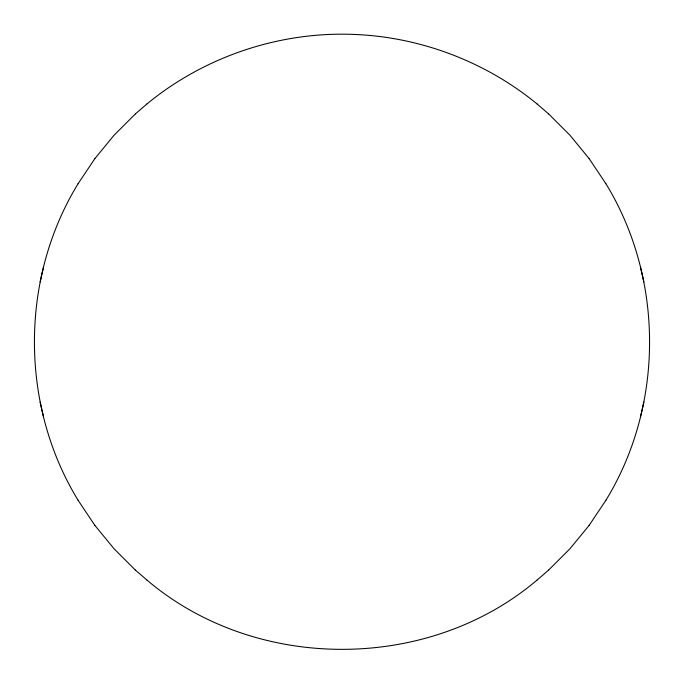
<?xml version="1.0" encoding="UTF-8"?>
<svg xmlns="http://www.w3.org/2000/svg" width="684" height="684" viewBox="0 0 684 684"><rect width="100%" height="100%" fill="white"/><g stroke="black" fill="none" stroke-linecap="round" stroke-linejoin="round"><path stroke-width="1.03" d="M78.079 183.757C19.862 278.756 19.904 405.236 78.079 500.243M605.921 500.243C664.138 405.244 664.096 278.764 605.921 183.757M40.117 281.953L43.528 267.213M640.472 416.787L643.883 402.047M78.061 183.757L94.854 158.645M605.938 500.243L589.146 525.355M94.837 158.645L114.014 135.295L135.364 113.937M589.163 525.355L569.986 548.705L548.636 570.063M135.347 113.937L146.795 104.071M537.205 579.929L548.654 570.063M146.786 104.071C205.123 55.977 281.551 30.686 357.065 34.568L357.082 34.568C422.524 37.714 486.615 62.458 537.214 104.071M537.214 579.929C428.509 672.475 255.491 672.483 146.786 579.929M537.205 104.071L548.654 113.937M135.347 570.063L146.795 579.929M548.636 113.937L570.003 135.295L589.163 158.645M135.364 570.063L113.997 548.705L94.837 525.355M589.146 158.645L605.938 183.757M94.854 525.355L78.061 500.243M640.472 267.213L643.883 281.953M40.117 402.047L43.528 416.787"/></g></svg>
